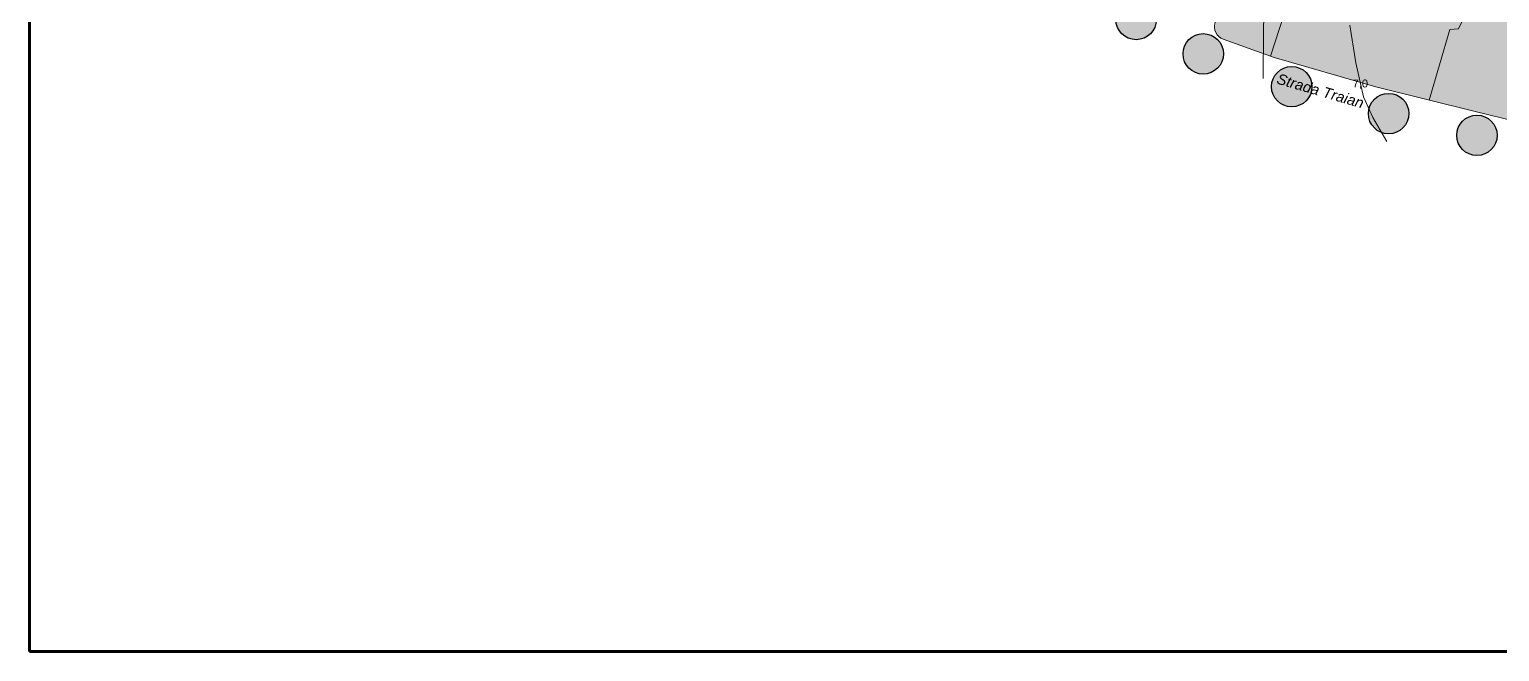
# Model space of a CAD drawing. Header units: metres. Extents: x 788350 to 1587352, y 289212 to 580595.
# Drawn here: x 788350 to 788906, y 289388 to 289623 of the extents above; entities that cross this region are included whole.
import ezdxf

# ---------------------------------------------------------------- set-up
doc = ezdxf.new("R2010")
doc.units = ezdxf.units.M
doc.header["$LTSCALE"] = 0.5
doc.layers.get('0').update_dxf_attribs({"linetype": 'CONTINUOUS'})
doc.layers.add('cote de nivel', color=1, linetype='CONTINUOUS', lineweight=211)
doc.layers.add('Limite proprietati', color=7, linetype='CONTINUOUS', lineweight=5)
for name, color, linetype in [('curbe  de nivelI', 7, 'CONTINUOUS'), ('denumire strazi', 3, 'CONTINUOUS'), ('INDICATOR', 7, 'CONTINUOUS'), ('locuinte si functiuni complementare', 51, 'CONTINUOUS'), ('strazi', 7, 'CONTINUOUS')]:
    doc.layers.add(name, color=color, linetype=linetype)
doc.styles.add('arial', font='arial.ttf')
doc.styles.add('ARIAL_ITALIC', font='ariali.ttf')

msp = doc.modelspace()

# ---------------------------------------------------------------- hatches: boundary and pattern name
at = {"lineweight": 80}
for points in [[(788775.98, 289627.17, 1), (788760.7, 289627.17, 1)], [(788801.32, 289614.18, 1), (788786.04, 289614.18, 1)], [(788834.72, 289601.8, 1), (788819.44, 289601.8, 1)], [(788871.32, 289591.63, 1), (788856.04, 289591.63, 1)], [(788904.67, 289583.41, 1), (788889.39, 289583.41, 1)]]:
    msp.add_hatch(color=1, dxfattribs=at).paths.add_polyline_path(points)
at = {"layer": 'locuinte si functiuni complementare', "lineweight": 30}
h = msp.add_hatch(color=256, dxfattribs=at)
h.paths.add_polyline_path([(788959.11, 289824.75), (788922.55, 289833.8), (788886.84, 289842.67), (788876.55, 289845.33), (788875.46, 289845.74), (788826.16, 289705.55), (788920.99, 289671.64), (788931.34, 289720.45), (788929.63, 289722.96), (788899.15, 289729.74), (788908.38, 289771.27), (788931.88, 289766.54), (788934.37, 289766.79), (788936.75, 289777.2), (788947.66, 289774.71)])
h.paths.add_polyline_path([(788843.35, 289689.91), (788822.72, 289697.35), (788819.44, 289686.44), (788814.95, 289673.66), (788835.56, 289668.3)])
h.paths.add_polyline_path([(788835.56, 289668.3), (788814.95, 289673.66), (788810.72, 289661.65), (788831.75, 289657.71)])
h.paths.add_polyline_path([(788831.09, 289650.16), (788829.96, 289650.44), (788831.75, 289657.71), (788810.72, 289661.65), (788798.21, 289626.06, 0.412611), (788801.24, 289619.7), (788819.02, 289613.33)])
h.paths.add_polyline_path([(788895.39, 289634.3), (788848.8, 289645.79), (788831.09, 289650.16), (788819.02, 289613.33), (788820.43, 289612.83), (788858.82, 289601.75), (788879.02, 289596.7), (788886.8, 289623.35), (788890.01, 289623.64)])
h.paths.add_polyline_path([(788917.19, 289663.3), (788843.35, 289689.91), (788831.75, 289657.71), (788829.96, 289650.44), (788848.8, 289645.79), (788895.39, 289634.3), (788913.05, 289628.72), (788914.93, 289639.77), (788910.79, 289641.87)])
h.paths.add_polyline_path([(788928.84, 289624.28), (788913.05, 289628.72), (788895.39, 289634.3), (788890.01, 289623.64), (788886.8, 289623.35), (788879.02, 289596.7), (788896.35, 289592.38), (788916.54, 289587.55), (788921.9, 289585.7)])
h.paths.add_polyline_path([(788937.38, 289658.7), (788918.04, 289665.67), (788917.19, 289663.3), (788910.79, 289641.87), (788914.93, 289639.77), (788913.05, 289628.72), (788928.84, 289624.28), (788930.27, 289631.27), (788931.82, 289630.84), (788932.79, 289635.67)])
h.paths.add_polyline_path([(788956.63, 289623.93), (788930.27, 289631.27), (788928.84, 289624.28), (788921.9, 289585.7), (788928.76, 289583.34), (788932.89, 289582.42), (788944.29, 289579.19)])
h.paths.add_polyline_path([(788975.52, 289618.84), (788956.63, 289623.93), (788944.29, 289579.19), (788965.29, 289574.36)], flags=17)
h.paths.add_polyline_path([(788994.14, 289614.55), (788975.52, 289618.84), (788965.29, 289574.36), (788982.41, 289570.42)], flags=16)
h.paths.add_polyline_path([(789011.91, 289610.46), (788994.14, 289614.55), (788982.41, 289570.42), (789001.99, 289566.05)], flags=16)
h.paths.add_polyline_path([(789039.91, 289601.45), (789039.25, 289606.42), (789038.41, 289609.05), (789036.21, 289613.02), (789035.31, 289614.64), (789005.58, 289618.8), (788962.77, 289628.47), (788952.79, 289630.18), (788942.35, 289631.97), (788942.35, 289633.39), (788932.79, 289635.67), (788931.82, 289630.84), (788956.63, 289623.93), (788975.52, 289618.84), (788994.14, 289614.55), (789011.91, 289610.46), (789001.99, 289566.05), (789028.11, 289560.21)])
h.paths.add_polyline_path([(788944.62, 289642.89), (788942.35, 289633.39), (788942.35, 289631.97), (788952.79, 289630.18), (788962.77, 289628.47), (789005.58, 289618.8), (789035.31, 289614.64), (789033.59, 289617.73), (789029.04, 289622.77)])

# ---------------------------------------------------------------- linework, layer by layer
at = {"color": 1, "linetype": 'ByBlock', "lineweight": 30}
for centre in [(788768.34, 289627.17), (788793.68, 289614.18), (788827.08, 289601.8), (788863.68, 289591.63), (788897.03, 289583.41)]:
    msp.add_circle(centre, 7.64, dxfattribs=at)
at = {"layer": 'curbe  de nivelI', "color": 21, "lineweight": 5}
for points in [[(788816.88, 289644.39), (788816.49, 289623.04), (788816.29, 289604.84)], [(788816.88, 289644.39), (788816.49, 289623.04), (788816.39, 289614.27)], [(788862.99, 289581.04), (788857.69, 289590.12), (788854.23, 289598), (788851.28, 289610.79), (788849.01, 289625.09)], [(788862.99, 289581.04), (788857.69, 289590.12), (788854.23, 289598), (788851.28, 289610.79), (788849.01, 289625.09)]]:
    msp.add_lwpolyline(points, dxfattribs=at)
at = {"layer": 'INDICATOR', "color": 0, "lineweight": 100}
msp.add_lwpolyline([(788350.48, 289388.35), (788350.48, 290529.39), (789964.32, 290529.39), (789964.32, 289388.35), (788350.48, 289388.35)], dxfattribs=at)
at = {"layer": 'Limite proprietati', "lineweight": 5}
for points in [[(788831.09, 289650.16), (788819.02, 289613.33)], [(788913.05, 289628.72), (788895.39, 289634.3), (788890.01, 289623.64), (788886.8, 289623.35), (788879.02, 289596.7)]]:
    msp.add_lwpolyline(points, dxfattribs=at)
at = {"layer": 'strazi', "color": 0, "lineweight": 20}
msp.add_lwpolyline([(788917.19, 289663.3), (788822.72, 289697.35), (788819.44, 289686.44), (788798.21, 289626.06, 0.412611), (788801.24, 289619.7), (788820.43, 289612.83), (788858.82, 289601.75), (788896.35, 289592.38), (788916.54, 289587.55)], format="xyb", dxfattribs=at)

# ---------------------------------------------------------------- texts
at = {"layer": 'cote de nivel', "color": 32, "lineweight": 30, "style": 'arial'}
msp.add_text('7,0', height=3, rotation=0.3468, dxfattribs=at).set_placement((788850.09, 289601.48))
at = {"layer": 'denumire strazi', "color": 0, "lineweight": 30, "style": 'ARIAL_ITALIC'}
msp.add_text('Strada Traian', height=4, rotation=343.7279, dxfattribs=at).set_placement((788821.11, 289603.05))

doc.saveas('drawing.dxf')
